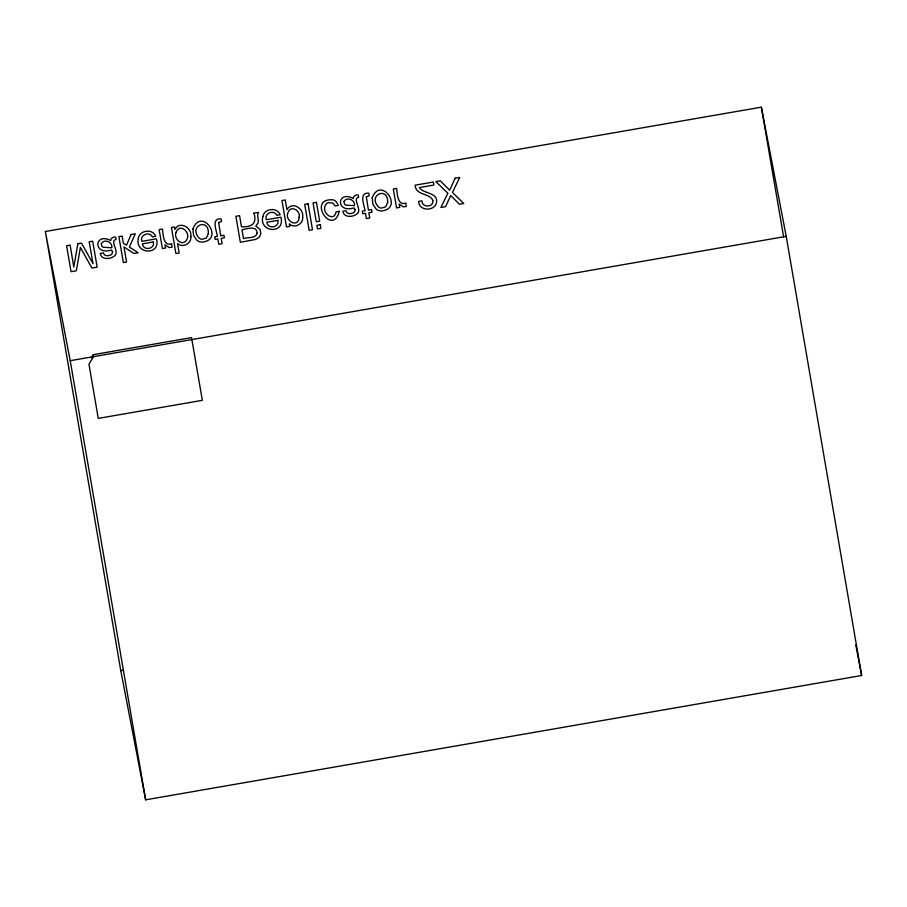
<?xml version="1.0" encoding="UTF-8"?>
<svg xmlns="http://www.w3.org/2000/svg" width="907" height="907" viewBox="0 0 907 907"><rect width="100%" height="100%" fill="white"/><g stroke="black" fill="none" stroke-linecap="round" stroke-linejoin="round"><path stroke-width="1.36" d="M91.233 357.936L93.217 354.682L191.536 337.608L202.352 400.327L98.262 418.399L88.954 364.217L93.591 356.632L93.217 354.682M45.35 231.5L761.347 107.173L786.222 236.364L861.65 675.5L145.653 799.827L120.778 670.636L45.35 231.5L70.224 360.691L145.653 799.827M70.224 360.691L786.222 236.364M120.778 670.636L123.567 670.148M855.766 644.934L861.65 675.5M761.347 107.173L783.614 236.829M432.832 200.322C434.079 207.51 421.823 208.122 421.982 200.832L418.592 201.411C418.909 211.274 434.6 211.569 436.494 202.669C438.308 192.012 423.467 194.189 419.385 187.556L433.875 185.039L433.353 182.024L415.145 185.187C415.689 195.708 429.317 192.794 432.832 200.322M153.419 241.942C155.176 249.153 143.295 251.228 142.388 243.858L153.419 241.942M277.871 220.333C279.628 227.544 267.758 229.618 266.851 222.249L277.871 220.333M339.286 211.308C332.529 237.691 306.294 197.533 333.232 199.857A6.916 6.587 -10.9 0 1 336.735 202.352L338.277 205.435L335.034 206.002L332.79 202.975L328.051 202.68A4.15 3.957 -10.9 0 0 325.658 204.971C320.704 212.691 334.218 222.85 336.043 211.875L339.286 211.308M218.666 222.555L220.752 235.775L223.927 235.219L224.369 237.815L221.195 238.371L222.102 243.654L218.734 244.244L217.827 238.949L215.14 239.425L214.698 236.818L217.385 236.353C216.773 231.262 210.798 217.646 221.115 218.882L221.546 221.399L218.666 222.555M101.335 243.598L101.935 246.387L103.285 247.271L111.822 247.781C112.921 241.954 104.135 238.53 101.335 243.598M343.934 201.479L344.535 204.256L345.873 205.141L354.422 205.662C355.51 199.823 346.735 196.411 343.934 201.479M366.326 196.91L368.412 210.129L371.575 209.585L372.029 212.181L368.854 212.726L369.761 218.02L366.394 218.598L365.487 213.315L362.8 213.78L362.347 211.184L365.033 210.719C364.433 205.628 358.458 192.012 368.775 193.248L369.206 195.753L366.326 196.91M112.604 251.749L111.788 254.323C109.294 256.148 104.18 256.794 103.33 252.883L100.212 253.427C101.346 260.456 111.572 259.379 115.268 255.184C118.896 250.797 109.498 240.378 116.096 239.448L115.688 237.101L113.341 237.18L111.039 238.779L110.767 240.627C94.453 231.841 92.491 255.717 111.482 250.049L112.604 251.749M355.193 209.619L354.388 212.193C351.882 214.018 346.78 214.664 345.918 210.753L342.812 211.297C343.946 218.326 354.161 217.249 357.868 213.054C361.496 208.667 352.097 198.248 358.696 197.329L358.288 194.971L355.941 195.05L353.639 196.66L353.356 198.508C337.041 189.71 335.091 213.599 354.081 207.918L355.193 209.619M190.833 236.557C191.842 243.495 182.636 248.303 177.534 243.586L179.155 253.008L175.913 253.575L171.434 227.51L174.507 226.977L174.926 229.403C179.631 220.356 192.25 227.804 190.833 236.557M302.643 217.124C303.573 224.086 294.299 228.949 289.299 223.87L289.73 226.376L286.487 226.943L281.952 200.549L285.286 199.971L286.952 209.642C292.043 200.935 304.14 208.44 302.643 217.124M192.919 228.983L193.554 235.321L196.842 240.253A8.31 7.925 -10.9 0 0 202.091 242.067C225.265 240.106 201.626 206.24 192.919 228.983M372.221 197.839L372.856 204.188L376.156 209.109A8.31 7.925 -10.9 0 0 381.405 210.934C404.567 208.961 380.94 175.108 372.221 197.839M138.34 238.394C134.542 254.64 161.242 255.717 156.412 238.824L141.866 241.353C139.531 234.72 149.644 230.956 152.421 236.931L155.698 236.364C152.807 228.349 139.451 230.049 138.34 238.394M262.792 216.784C259.005 233.031 285.705 234.108 280.864 217.215L266.318 219.732C263.982 213.111 274.095 209.347 276.873 215.322L280.161 214.744C277.259 206.739 263.903 208.44 262.792 216.784M176.117 232.192C173.248 238.688 182.262 247.01 186.661 239.924C191.343 232.611 179.756 222.487 176.117 232.192M299.151 217.363C298.573 228.417 284.095 221.206 288.018 212.487C290.682 204.642 300.875 210.56 299.151 217.363M253.971 213.179C257.078 223.564 252.112 227.158 241.489 226.818L239.573 215.673L235.888 216.32L240.344 242.294L255.751 239.391L259.436 237.044L260.831 233.643L260.094 229.471L255.808 226.002L258.336 222.532L257.679 214.778L258.495 212.397L253.971 213.179M208.327 233.655L206.411 237.974L202.136 239.244A4.603 4.388 -10.9 0 1 198.758 237.679C188.429 225.752 209.234 217.34 208.327 233.655M387.64 202.51L385.713 206.83L381.439 208.111A4.603 4.388 -10.9 0 1 378.06 206.547C367.732 194.62 388.547 186.207 387.64 202.51M77.843 243.756L73.796 267.021L70.122 245.105L66.596 245.718L71.063 271.692L76.347 270.774L80.394 247.452L91.924 268.064L97.151 267.157L92.695 241.183L89.192 241.795L93.024 263.688L81.494 243.133L77.843 243.756M256.998 233.156C255.91 238.983 247.441 236.886 243.518 238.632L241.988 229.754C246.273 228.995 257.293 225.072 256.998 233.156M131.084 234.516L126.538 245.139L123.318 243.189L122.105 236.081L118.896 236.636L123.352 262.611L126.561 262.044L123.976 246.965L133.919 253.529L138.181 252.781L129.361 247.01L135.347 233.779L131.084 234.516M455.167 178.237L449.668 190.198L440.292 180.822L435.836 181.593L447.877 193.214L440.915 207.465L445.53 206.66L450.768 195.515L459.373 204.256L463.76 203.497L452.457 192.42L459.747 177.443L455.167 178.237M171.536 243.881C163.249 246.591 163.079 234.006 162.478 229.063L159.144 229.641L162.398 248.575L165.573 248.03L165.006 244.754L169.121 247.498L172.115 247.237L171.536 243.881M405.701 203.213C397.413 205.934 397.243 193.338 396.642 188.407L393.309 188.985L396.563 207.918L399.726 207.363L399.171 204.098L403.286 206.83L406.279 206.581L405.701 203.213M308.051 203.792L304.707 204.37L309.174 230.344L312.507 229.766L308.051 203.792M316.441 202.329L313.051 202.919L316.282 221.762L319.683 221.172L316.441 202.329M320.284 224.698L316.894 225.287L317.507 228.893L320.908 228.303L320.284 224.698"/></g></svg>
